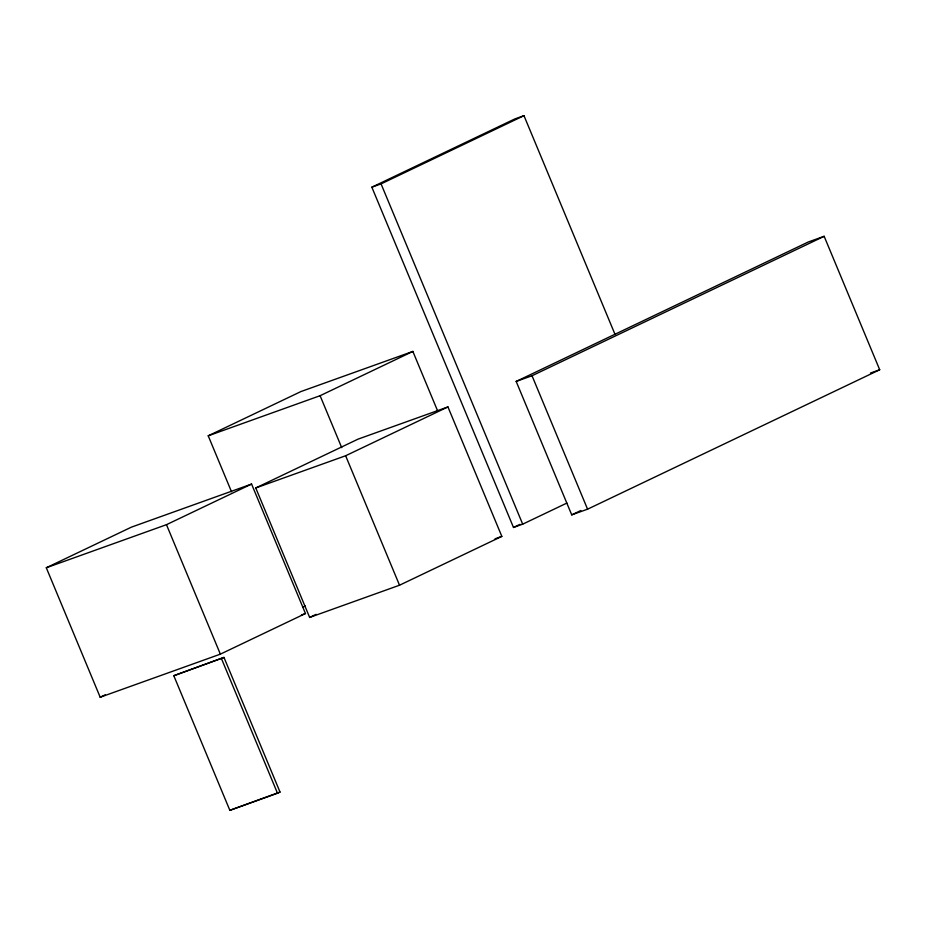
<?xml version="1.0" encoding="UTF-8"?>
<svg xmlns="http://www.w3.org/2000/svg" width="926" height="926" viewBox="0 0 926 926"><rect width="100%" height="100%" fill="white"/><g stroke="black" fill="none" stroke-linecap="round" stroke-linejoin="round"><path stroke-width="1.39" d="M566.874 503.073L522.692 524.162L513.49 527.461L371.847 187.191L514.775 118.968L523.977 115.669L615.072 334.506M371.847 187.191L381.061 183.892L523.977 115.669M231.512 491.752L208.223 435.81L300.985 391.536L412.857 351.429L437.813 411.364M208.223 435.81L320.095 395.703L412.857 351.429M46.3 567.765L131.399 527.149L251.571 484.066L305.464 613.533L220.365 654.15L100.193 697.243L46.3 567.765L166.472 524.683L251.571 484.066M255.761 487.967L358.073 439.132L447.941 406.919L501.834 536.385L399.523 585.22L309.654 617.445L255.761 487.967L345.63 455.754L447.941 406.919M516.176 381.431L808.305 241.987L824.152 236.304L879.7 369.752L587.57 509.184L571.724 514.868L516.176 381.431L532.022 375.748L824.152 236.304M100.193 697.243L105.356 694.778M173.81 675.714L223.976 657.425L280.011 792.054L277.499 793.246L229.856 810.331L173.81 675.714L223.976 657.425M309.654 617.445L316.125 614.355M513.49 527.461L519.984 524.359M571.724 514.868L580.845 510.515M229.856 810.331L280.011 792.054M870.452 373.062L879.7 369.752M302.733 607.039L305.43 606.067M495.028 538.828L501.834 536.385M301.413 614.991L305.464 613.533M532.022 375.748L587.57 509.184M381.061 183.892L522.692 524.162M345.63 455.754L399.523 585.22M320.095 395.703L341.717 447.652M166.472 524.683L220.365 654.15M221.464 658.629L277.499 793.246"/></g></svg>
